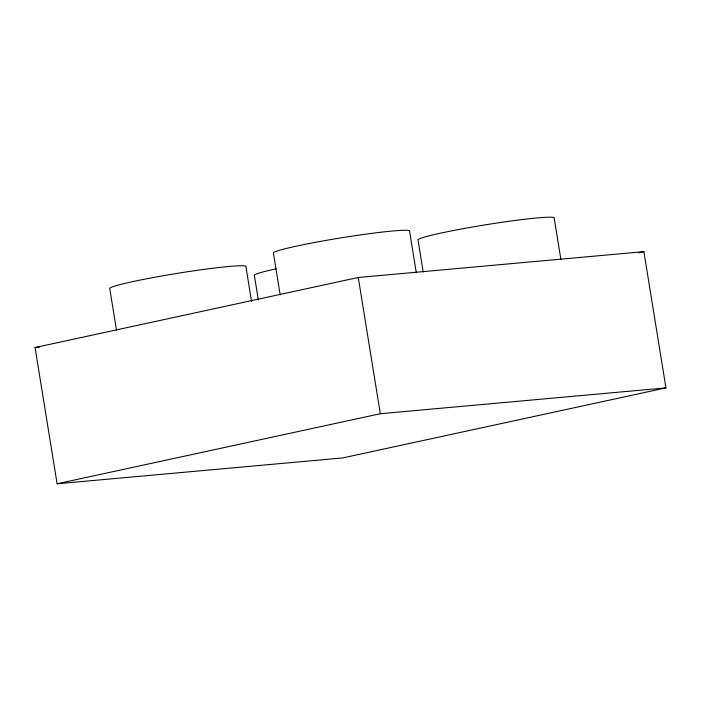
<?xml version="1.0" encoding="UTF-8"?>
<svg xmlns="http://www.w3.org/2000/svg" width="701" height="701" viewBox="0 0 701 701"><rect width="100%" height="100%" fill="white"/><g stroke="black" fill="none" stroke-linecap="round" stroke-linejoin="round"><path stroke-width="1.05" d="M35.05 347.53L358.264 277.491L643.886 251.65L665.95 387.89L342.736 457.928L57.114 483.769L35.05 347.53L39.414 347.135M638.532 252.816L643.886 251.65M57.114 483.769L380.328 413.721L665.95 387.89M560.853 259.204L554.219 218.274A69.136 4.224 -9.2 0 0 490.306 224.048A69.136 4.224 -9.2 0 0 417.98 239.724L423.22 272.041M416.228 272.286L409.603 231.356A69.136 4.224 -9.2 0 0 345.689 237.131A69.136 4.224 -9.2 0 0 273.364 252.807L280.172 294.814M358.264 277.491L380.328 413.721M258.345 299.967L254.332 275.186A69.136 4.224 -9.2 0 1 276.063 268.807M251.528 301.29L245.946 266.818A69.136 4.224 -9.2 0 0 182.032 272.601A69.136 4.224 -9.2 0 0 109.707 288.269L116.515 330.285"/></g></svg>
